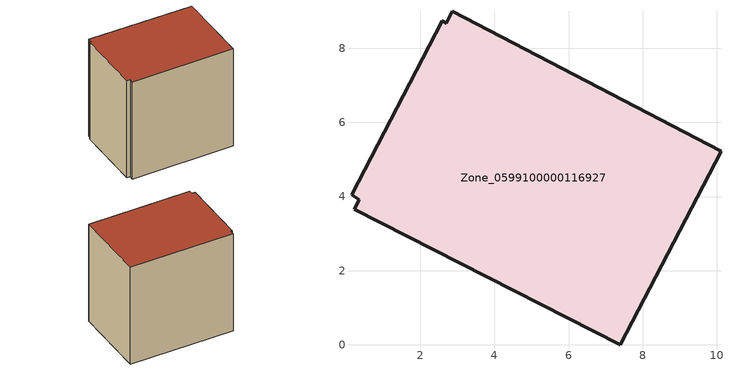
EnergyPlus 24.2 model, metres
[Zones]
Zone_0599100000116927
 floor ground (C_G): 2.59,8.74 2.71,8.68 2.87,9 10.11,5.23 7.39,0 0.22,3.65 0.35,3.92 0.14,4.04 z0
 wall outside (C_F): 10.11,5.23 2.87,9 2.71,8.68 2.59,8.74 0.14,4.04 0.35,3.92 0.22,3.65 7.39,0 10.11,5.23 z0:8.23
 roof outside (C_R): 2.71,8.68 2.59,8.74 0.14,4.04 0.35,3.92 0.22,3.65 7.39,0 10.11,5.23 2.87,9 z8.23
[BUILDING]
Pand.0599100000116927: North Axis=0; Terrain=City; Loads Convergence Tolerance Value=0.04; Temperature Convergence Tolerance Value=0.4; Solar Distribution=FullExterior; Maximum Number of Warmup Days=25; Minimum Number of Warmup Days=1
[Site:Location]
Rotterdam.The.Hague.AP_ZH_NLD Design_Conditions: Latitude=51.96; Longitude=4.45; Time Zone=1; Elevation=-4.5
[SITE:GROUNDTEMPERATURE:BUILDINGSURFACE]
18, 18, 18, 18, 18, 18, 18, 18, 18, 18, 18, 18
[MATERIAL] Thermal Absorptance=0.9; Solar Absorptance=0.7; Visible Absorptance=0.7
Name | Roughness | Thickness | Conductivity | Density | Specific Heat
G.TC.1946-1964 | MediumSmooth | 0.15 | 1 | 540 | 1210
F.TC.1946-1964 | Rough | 0.3 | 0.857143 | 1920 | 840
R.TC.1946-1964 | MediumRough | 0.2 | 0.235294 | 1500 | 1000
[CONSTRUCTION]
C_G: G.TC.1946-1964
C_F: F.TC.1946-1964
C_R: R.TC.1946-1964
[ZONE]
Zone_0599100000116927: Type=1; Multiplier=1; Ceiling Height=Autocalculate; Volume=Autocalculate; Floor Area=autocalculate; Part of Total Floor Area=Yes
[ZONEINFILTRATION:DESIGNFLOWRATE]
Infil_Zone_0599100000116927: Zone or ZoneList or Space or SpaceList=Zone_0599100000116927; Schedule=AlwaysOn; Design Flow Rate Calculation Method=Flow/Area; Flow Rate per Floor Area=0.003; Constant Term Coefficient=1; Temperature Term Coefficient=0; Velocity Term Coefficient=0; Velocity Squared Term Coefficient=0
[HVACTEMPLATE:ZONE:IDEALLOADSAIRSYSTEM]
Zone_0599100000116927: Maximum Heating Supply Air Temperature=50; Minimum Cooling Supply Air Temperature=13; Maximum Heating Supply Air Humidity Ratio=0.0156; Minimum Cooling Supply Air Humidity Ratio=0.0077; Heating Limit=NoLimit; Cooling Limit=NoLimit; Dehumidification Control Type=ConstantSensibleHeatRatio; Cooling Sensible Heat Ratio=0.7; Dehumidification Setpoint=60; Humidification Control Type=None; Humidification Setpoint=30; Outdoor Air Method=None; Outdoor Air Flow Rate per Person=0.00944; Outdoor Air Flow Rate per Zone Floor Area=0; Outdoor Air Flow Rate per Zone=0; Demand Controlled Ventilation Type=None; Outdoor Air Economizer Type=NoEconomizer; Heat Recovery Type=None; Sensible Heat Recovery Effectiveness=0.7; Latent Heat Recovery Effectiveness=0.65
[ZONECONTROL:THERMOSTAT]
ThermostatControl_Zone_0599100000116927: Zone or ZoneList=Zone_0599100000116927; Control Type Schedule=DualSetpointControlType; Control 1=Thermostat_Zone_0599100000116927; Temperature Difference Between Cutout And Setpoint=0
[THERMOSTATSETPOINT:DUALSETPOINT]
Thermostat_Zone_0599100000116927: Heating Setpoint Temperature Schedule=HeatingSetpoint_Zone_0599100000116927; Cooling Setpoint Temperature Schedule=CoolingSetpoint_Zone_0599100000116927
[SCHEDULE:COMPACT]
HeatingSetpoint_Zone_0599100000116927: Through: 12/31, For: AllDays, Until: 24:00, 21
CoolingSetpoint_Zone_0599100000116927: Through: 12/31, For: AllDays, Until: 24:00, 24
DualSetpointControlType: Through: 12/31, For: AllDays, Until: 24:00, 4
AlwaysOn: Through: 12/31, For: AllDays, Until: 24:00, 1
